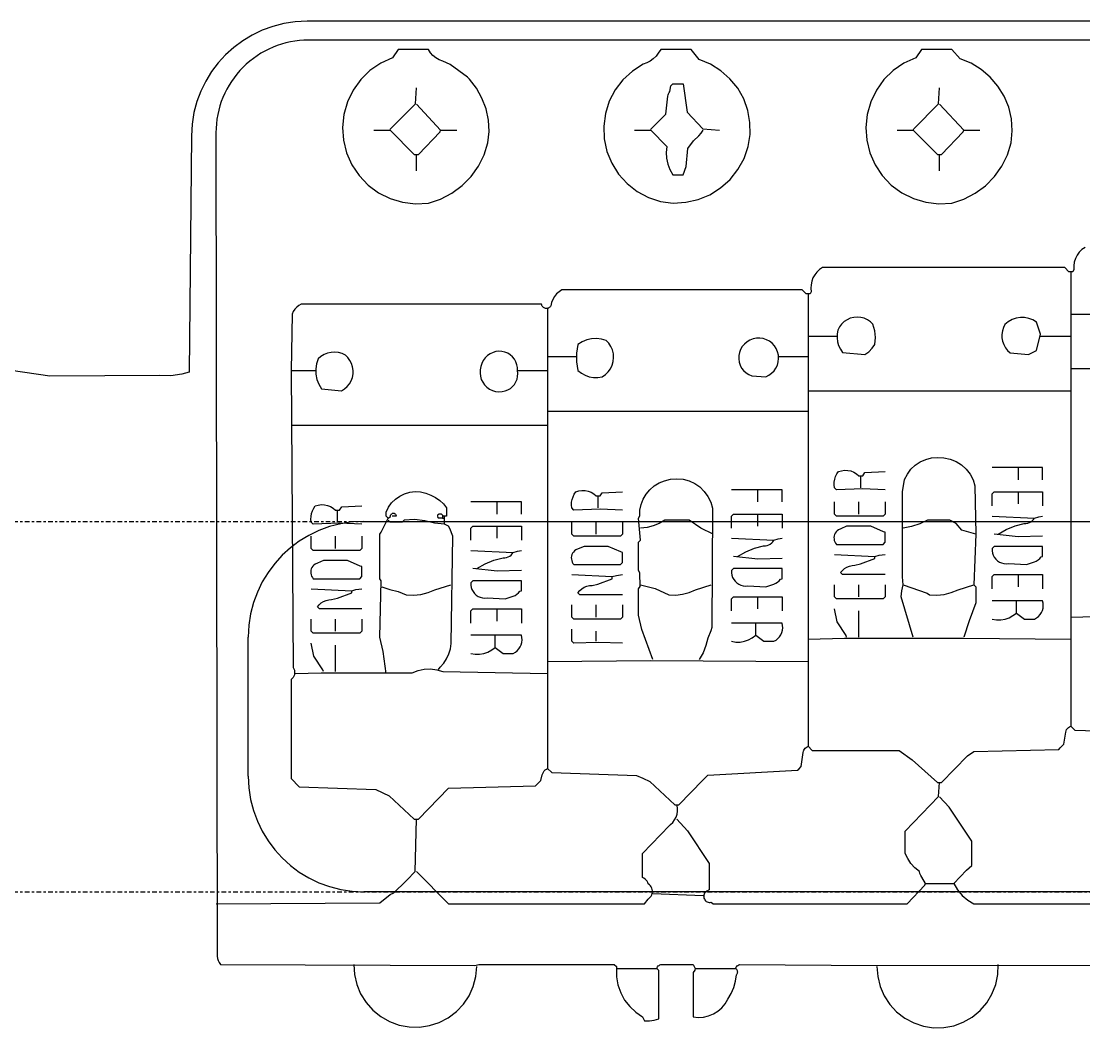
# Model space of a CAD drawing. Extents: x -68 to 722, y 3924 to 4942.
# Drawn here: x 89.18 to 135.1, y 4045.98 to 4089.49 of the extents above; entities that cross this region are included whole.
import ezdxf

# ---------------------------------------------------------------- set-up
doc = ezdxf.new("R2010")
doc.units = 0
doc.linetypes.add('$CONSTRUCTION', pattern=[0.3, 0.2, -0.05, 0, -0.05])
doc.layers.get('0').update_dxf_attribs({"linetype": 'CONTINUOUS'})
doc.layers.add('$CONSTRUCTION', color=254, linetype='$CONSTRUCTION')
doc.layers.add('Cavities', color=7, linetype='CONTINUOUS')

# ---------------------------------------------------------------- blocks, each defined once
blk = doc.blocks.new('*G0')
at = {"layer": 'Cavities', "color": 7, "linetype": 'CONTINUOUS'}
for p, q in [((103.993526, 4067.866978), (174.974624, 4067.866978)), ((98.993526, 4056.854237), (98.993526, 4062.866978)), ((179.974624, 4062.866978), (179.974624, 4056.854237)), ((174.974624, 4051.854237), (103.993526, 4051.854237))]:
    blk.add_line(p, q, dxfattribs=at)
for centre, start, end in [((103.993526, 4062.866978), 90, 180), ((174.974624, 4062.866978), 0, 90), ((103.993526, 4056.854237), 180, 270), ((174.974624, 4056.854237), -90, 0)]:
    blk.add_arc(centre, 5, start, end, dxfattribs=at)

msp = doc.modelspace()

# ---------------------------------------------------------------- linework, layer by layer
at = {"layer": '$CONSTRUCTION'}
for p, q in [((61.839016, 4067.866978), (321.378693, 4067.866978)), ((61.839016, 4051.854237), (321.378693, 4051.854237))]:
    msp.add_line(p, q, dxfattribs=at)
at = {"color": 7, "linetype": 'CONTINUOUS'}
for p, q in [((167.530796, 4089.490158), (101.53343, 4089.490158)), ((167.395662, 4088.672824), (101.59547, 4088.672824)), ((106.780319, 4088.26771), (105.470549, 4088.26771)), ((118.131663, 4088.26771), (116.821893, 4088.26771)), ((129.395689, 4088.26771), (128.085919, 4088.26771)), ((96.533667, 4084.538935), (96.43396, 4074.318723)), ((97.595475, 4084.666257), (97.653926, 4049.063641)), ((107.304227, 4084.775003), (108.002771, 4084.775003)), ((129.919597, 4084.775003), (130.618141, 4084.775003)), ((106.256411, 4083.028649), (106.256411, 4083.727191)), ((128.871781, 4083.028649), (128.871781, 4083.727191)), ((134.547453, 4076.829093), (135.769905, 4076.829093)), ((123.196109, 4075.868599), (124.418561, 4075.868599)), ((133.237682, 4075.868599), (134.547453, 4075.868599)), ((90.416343, 4074.142006), (85.714946, 4074.847779)), ((111.932083, 4074.995422), (113.154535, 4074.995422)), ((121.886338, 4074.995422), (123.196109, 4074.995422)), ((96.43396, 4074.318723), (96.125027, 4074.230003)), ((100.842693, 4074.384198), (101.890509, 4074.384198)), ((110.622312, 4074.384198), (111.932083, 4074.384198)), ((134.547453, 4074.471516), (145.811479, 4074.471516)), ((95.170339, 4074.169833), (90.416343, 4074.142006)), ((95.64986, 4074.165376), (95.170339, 4074.169833)), ((96.125027, 4074.230003), (95.64986, 4074.165376)), ((123.196109, 4073.511021), (134.547453, 4073.511021)), ((111.932083, 4072.637844), (123.196109, 4072.637844)), ((100.842693, 4072.026621), (111.932083, 4072.026621)), ((132.277184, 4069.669043), (132.277184, 4070.192949)), ((125.466378, 4069.319772), (125.466378, 4069.843678)), ((121.013158, 4068.708548), (121.013158, 4069.232455)), ((114.115034, 4068.446595), (114.115034, 4068.970501)), ((132.277184, 4068.621231), (132.277184, 4069.145137)), ((102.851008, 4067.835372), (102.851008, 4068.359278)), ((109.749132, 4068.184642), (109.749132, 4068.708548)), ((125.37906, 4068.184642), (125.37906, 4068.708548)), ((107.478863, 4067.748054), (107.478863, 4068.097325)), ((114.027716, 4067.311465), (114.027716, 4067.835372)), ((121.013158, 4067.660736), (121.013158, 4068.184642)), ((109.749132, 4067.13683), (109.749132, 4067.660736)), ((102.76369, 4066.700242), (102.76369, 4067.224148)), ((132.277184, 4065.041206), (132.277184, 4065.565112)), ((125.37906, 4064.604617), (125.37906, 4065.128523)), ((121.013158, 4064.080711), (121.013158, 4064.604617)), ((114.027716, 4063.73144), (114.027716, 4064.255346)), ((109.749132, 4063.556805), (109.749132, 4064.080711)), ((125.37906, 4062.858263), (125.37906, 4063.993393)), ((102.76369, 4063.120216), (102.76369, 4063.644123)), ((114.027716, 4062.683628), (114.027716, 4063.120216)), ((102.76369, 4061.373863), (102.76369, 4062.508993)), ((118.655571, 4051.681599), (116.47262, 4051.768917)), ((97.653926, 4049.063641), (97.667536, 4048.969605)), ((97.667536, 4048.969605), (97.694603, 4048.878526)), ((97.694603, 4048.878526), (97.734558, 4048.792319)), ((97.734558, 4048.792319), (97.786562, 4048.712798)), ((97.786562, 4048.712798), (108.788284, 4048.669489)), ((108.788284, 4048.669489), (108.96327, 4048.712798)), ((108.96327, 4048.712798), (114.813578, 4048.712798)), ((114.813578, 4048.712798), (114.900896, 4048.62548)), ((114.900896, 4048.62548), (114.900896, 4048.538163)), ((114.900896, 4048.538163), (116.647257, 4048.538163)), ((116.647257, 4048.538163), (116.66382, 4048.577446)), ((116.66382, 4048.577446), (116.686233, 4048.613711)), ((116.686233, 4048.613711), (116.713962, 4048.646093)), ((116.713962, 4048.646093), (116.746344, 4048.673822)), ((116.746344, 4048.673822), (116.78261, 4048.696235)), ((116.78261, 4048.696235), (116.821893, 4048.712798)), ((116.821893, 4048.712798), (118.218981, 4048.712798)), ((118.218981, 4048.712798), (118.306299, 4048.538163)), ((118.306299, 4048.538163), (120.05266, 4048.538163)), ((120.05266, 4048.538163), (120.069223, 4048.577446)), ((120.069223, 4048.577446), (120.091636, 4048.613711)), ((120.091636, 4048.613711), (120.119365, 4048.646093)), ((120.119365, 4048.646093), (120.151748, 4048.673822)), ((120.151748, 4048.673822), (120.188013, 4048.696235)), ((120.188013, 4048.696235), (120.227296, 4048.712798)), ((120.227296, 4048.712798), (126.164922, 4048.669139)), ((126.164922, 4048.669139), (179.253848, 4048.755933))]:
    msp.add_line(p, q, dxfattribs=at)
for points in [[(105.470549, 4088.26771), (105.226058, 4087.909708), (104.715163, 4087.676078), (104.252135, 4087.357959), (103.850807, 4086.964854), (103.523171, 4086.50851), (103.279018, 4086.002562), (103.125641, 4085.462127), (103.067624, 4084.903353), (103.1067, 4084.342936), (103.241703, 4083.797621), (103.468597, 4083.283701), (103.780603, 4082.816532), (104.168399, 4082.410073), (104.620399, 4082.076468), (105.123096, 4081.825685), (105.66147, 4081.665218), (106.219435, 4081.599861), (106.780319, 4081.631566), (107.302749, 4081.803816), (107.791598, 4082.056065), (108.234706, 4082.382038), (108.621048, 4082.773626), (108.941016, 4083.221089), (109.186648, 4083.713295), (109.351835, 4084.237999), (109.398041, 4084.728346), (109.369671, 4085.220047), (109.267375, 4085.701825), (109.093499, 4086.162631), (108.852031, 4086.591896), (108.548509, 4086.979774), (108.461191, 4087.067092), (107.723354, 4087.621559), (107.400277, 4087.77), (107.245395, 4087.823388), (107.101956, 4087.902533), (106.974206, 4088.005093), (106.865925, 4088.128031), (106.780319, 4088.26771)], [(116.821893, 4088.26771), (116.712745, 4088.114904), (116.615221, 4087.980025), (116.497923, 4087.861936), (116.363702, 4087.763508), (116.215816, 4087.68713), (116.05786, 4087.634657), (115.593273, 4087.335002), (115.187197, 4086.959855), (114.851752, 4086.520413), (114.59695, 4086.029793), (114.430397, 4085.502638), (114.357065, 4084.954683), (114.379141, 4084.402284), (114.495968, 4083.861929), (114.704058, 4083.349746), (114.997199, 4082.881024), (115.366643, 4082.469752), (115.801362, 4082.128207), (116.28838, 4081.866583), (116.813161, 4081.692688), (117.356734, 4081.631283), (117.90292, 4081.661678), (118.436324, 4081.783018), (118.941911, 4081.991881), (119.405432, 4082.282381), (119.813822, 4082.646331), (120.155571, 4083.073472), (120.421045, 4083.551765), (120.602763, 4084.06773), (120.684065, 4084.589208), (120.677548, 4085.116945), (120.583392, 4085.636257), (120.404219, 4086.132691), (120.145013, 4086.592432), (119.812988, 4087.002688), (119.417384, 4087.352042), (118.969209, 4087.630772), (118.480935, 4087.831122), (118.131663, 4088.26771)], [(128.085919, 4088.26771), (127.841428, 4087.909708), (127.330533, 4087.676078), (126.867505, 4087.357959), (126.466177, 4086.964854), (126.138541, 4086.50851), (125.894388, 4086.002562), (125.741011, 4085.462127), (125.682994, 4084.903353), (125.722071, 4084.342936), (125.857073, 4083.797621), (126.083967, 4083.283701), (126.395973, 4082.816532), (126.78377, 4082.410073), (127.235769, 4082.076468), (127.738466, 4081.825685), (128.27684, 4081.665218), (128.834805, 4081.599861), (129.395689, 4081.631566), (129.918668, 4081.802878), (130.408045, 4082.054602), (130.851547, 4082.380426), (131.23805, 4082.772177), (131.557862, 4083.220032), (131.802963, 4083.712758), (131.967205, 4084.237999), (132.014521, 4084.752081), (131.977774, 4085.267026), (131.857938, 4085.76918), (131.658193, 4086.245228), (131.383833, 4086.682545), (131.056897, 4087.074377), (130.670616, 4087.407854), (130.235265, 4087.674105), (129.762425, 4087.866049), (129.395689, 4088.26771)], [(116.385302, 4084.775003), (116.407132, 4084.840491), (117.040712, 4085.478347), (117.122791, 4086.255474), (117.136572, 4086.30799), (117.157526, 4086.358078), (117.185245, 4086.404762), (117.21919, 4086.447137), (117.258483, 4086.695992), (117.345801, 4086.78331), (117.782391, 4086.78331), (117.957027, 4085.560862), (118.633916, 4084.843023), (119.354116, 4084.775003)], [(105.121276, 4084.775003), (105.143106, 4084.840491), (106.21345, 4085.915546), (106.256411, 4086.608674)], [(127.736646, 4084.775003), (127.758476, 4084.840491), (128.82882, 4085.915546), (128.871781, 4086.608674)], [(104.422732, 4084.775003), (105.121276, 4084.775003), (106.169093, 4083.727191), (106.343729, 4083.727191), (107.282398, 4084.709515), (107.304227, 4084.775003), (106.256411, 4085.910133)], [(127.038102, 4084.775003), (127.736646, 4084.775003), (128.784463, 4083.727191), (128.959099, 4083.727191), (129.897768, 4084.709515), (129.919597, 4084.775003), (128.871781, 4085.910133)], [(115.686758, 4084.775003), (116.385302, 4084.775003), (117.083847, 4084.076461), (117.059227, 4083.8216), (117.073915, 4083.565973), (117.127565, 4083.315609), (117.218911, 4083.076409), (117.345801, 4082.854014), (117.782391, 4082.854014), (117.913892, 4083.208087), (117.995971, 4083.985214), (118.240811, 4084.316585), (118.459106, 4084.534879), (118.567275, 4084.646811), (118.655571, 4084.775003)], [(135.158679, 4079.710577), (135.024601, 4079.620202), (134.907825, 4079.508364), (134.811744, 4079.378314), (134.739152, 4079.233833), (134.69216, 4079.07912), (134.672133, 4078.918672), (134.679652, 4078.757155), (134.634771, 4078.662765), (134.460135, 4078.662765), (134.285499, 4078.8374), (123.807335, 4078.8374), (123.680298, 4078.752114), (123.568122, 4078.648054), (123.473554, 4078.527767), (123.39891, 4078.3942), (123.346017, 4078.250623), (123.31617, 4078.100553), (123.310102, 4077.947664), (123.327959, 4077.7957), (123.283427, 4077.70227), (123.108791, 4077.70227), (122.934155, 4077.876906), (112.543309, 4077.876906), (112.423143, 4077.797723), (112.316402, 4077.701204), (112.225564, 4077.589589), (112.152737, 4077.465468), (112.099614, 4077.331724), (112.067426, 4077.191462), (112.050614, 4077.161258), (112.029032, 4077.134254), (112.003278, 4077.111197), (111.974061, 4077.092722), (111.942189, 4077.07934), (111.90854, 4077.07142), (111.874045, 4077.069181), (111.839655, 4077.072684), (111.80632, 4077.081833), (111.77496, 4077.096375), (111.74644, 4077.115908), (111.721549, 4077.139895), (111.700972, 4077.167672), (111.685279, 4077.198472), (111.674903, 4077.231445), (111.670129, 4077.265682), (101.279283, 4077.265682), (101.177187, 4077.202123), (101.084991, 4077.124901), (101.004513, 4077.035533), (100.937335, 4076.935782), (100.88478, 4076.827609), (100.842693, 4074.384198), (100.928527, 4061.549895), (100.961061, 4061.493259), (100.983494, 4061.431916), (100.99517, 4061.367652), (100.99575, 4061.302338), (100.985217, 4061.237877), (100.963878, 4061.176145), (100.932354, 4061.11894), (100.891563, 4061.067927), (100.842693, 4061.024592), (100.842693, 4056.746025), (101.191965, 4056.396755), (104.501231, 4056.275994), (105.084254, 4056.004349), (106.169093, 4054.999672), (106.343729, 4054.999672), (107.644768, 4056.3269), (111.407127, 4056.440413), (111.630836, 4056.671805), (111.700952, 4056.912977), (111.718903, 4056.971919), (111.746303, 4057.027106), (111.782406, 4057.077035), (111.826229, 4057.120347), (111.876578, 4057.155862), (111.932083, 4057.182614)], [(134.547453, 4078.662765), (134.547453, 4075.868599), (134.547453, 4059.016285), (134.722089, 4058.84165), (138.381326, 4058.719929)], [(123.196109, 4077.70227), (123.196109, 4061.810451), (123.196109, 4058.143108), (123.370745, 4057.968473), (127.12542, 4057.968473), (127.685565, 4057.555286), (128.784463, 4056.57139), (128.959099, 4056.57139), (130.072404, 4057.728349), (130.357148, 4057.925862), (134.022497, 4058.012132), (134.089033, 4058.07762), (134.132692, 4058.121279), (134.243062, 4058.237499), (134.322172, 4058.749093), (134.3381, 4058.807889), (134.363987, 4058.86303), (134.399048, 4058.912843), (134.44222, 4058.955818), (134.492194, 4058.990651), (134.547453, 4059.016285)], [(111.932083, 4077.091046), (111.932083, 4057.182614), (112.106719, 4057.007978), (115.765956, 4056.886257), (116.051748, 4056.766982), (116.34828, 4056.615573), (117.433119, 4055.610895), (117.607755, 4055.610895), (118.633742, 4056.680537), (118.852037, 4056.898831), (122.737689, 4057.117125), (122.781348, 4057.160784), (122.891369, 4057.276044), (122.971789, 4057.87644), (122.984549, 4057.92697), (123.004749, 4057.975013), (123.031931, 4058.019479), (123.06548, 4058.059361), (123.104635, 4058.093756), (123.14851, 4058.121884), (123.196109, 4058.143108)], [(125.641014, 4075.08274), (125.810422, 4075.203011), (125.957332, 4075.34992), (126.077604, 4075.519328), (126.098016, 4075.813932), (126.068631, 4076.107777), (125.990286, 4076.392505), (125.880211, 4076.498818), (125.753747, 4076.584992), (125.614536, 4076.648547), (125.466584, 4076.687654), (125.31415, 4076.701186), (125.161623, 4076.688754), (125.013393, 4076.650716), (124.873726, 4076.588167), (124.746644, 4076.502908), (124.635805, 4076.397392), (124.544398, 4076.274657), (124.475056, 4076.138236), (124.443307, 4075.970063), (124.438463, 4075.798988), (124.460644, 4075.629288), (124.509296, 4075.465205), (124.583202, 4075.310842), (124.680515, 4075.170057), (125.641014, 4075.08274)], [(132.713774, 4075.08274), (133.063046, 4075.257375), (133.237682, 4075.955916), (133.063046, 4076.479823), (132.903768, 4076.575034), (132.730427, 4076.641272), (132.548244, 4076.676543), (132.362707, 4076.679784), (132.179403, 4076.650896), (132.003855, 4076.590751), (131.841349, 4076.50116), (131.696781, 4076.384821), (131.630564, 4076.24868), (131.586565, 4076.103825), (131.565879, 4075.953854), (131.56902, 4075.802497), (131.595909, 4075.653514), (131.645879, 4075.510608), (131.717687, 4075.377331), (131.809548, 4075.256996), (131.91918, 4075.152594), (132.713774, 4075.08274)], [(114.28967, 4074.122245), (114.427647, 4074.216988), (114.54741, 4074.33391), (114.645436, 4074.469574), (114.718845, 4074.619991), (114.765476, 4074.780737), (114.783959, 4074.947087), (114.773751, 4075.114149), (114.735152, 4075.277011), (114.669296, 4075.430884), (114.578121, 4075.571244), (114.464306, 4075.693963), (114.257874, 4075.751122), (114.044862, 4075.773638), (113.831043, 4075.760903), (113.62221, 4075.71326), (113.424023, 4075.632001), (113.241853, 4075.519328), (113.181286, 4075.142564), (113.181286, 4074.760962), (113.241853, 4074.384198), (113.390498, 4074.270374), (113.55568, 4074.182248), (113.732998, 4074.122169), (113.917728, 4074.091736), (114.104948, 4074.091762), (114.28967, 4074.122245)], [(121.36243, 4074.122245), (121.493766, 4074.186327), (121.612407, 4074.271647), (121.714954, 4074.37576), (121.798467, 4074.49568), (121.860551, 4074.627971), (121.899427, 4074.76884), (121.913979, 4074.914248), (121.903792, 4075.060027), (121.869157, 4075.201998), (121.811067, 4075.33609), (121.731187, 4075.458461), (121.631807, 4075.565601), (121.515777, 4075.654439), (121.386421, 4075.72243), (121.24745, 4075.767622), (121.102846, 4075.788721), (120.956755, 4075.785123), (120.813366, 4075.756929), (120.676788, 4075.70495), (120.550937, 4075.630673), (120.439421, 4075.53623), (120.345437, 4075.424326), (120.272249, 4075.304032), (120.220743, 4075.172981), (120.192439, 4075.035045), (120.188175, 4074.894301), (120.208075, 4074.754905), (120.251553, 4074.620976), (120.317324, 4074.496471), (120.403444, 4074.385068), (120.507369, 4074.290058), (120.62603, 4074.214249), (120.755919, 4074.159879), (121.36243, 4074.122245)], [(103.025644, 4073.511021), (103.1542, 4073.593103), (103.267748, 4073.69494), (103.363284, 4073.813838), (103.43828, 4073.946652), (103.490752, 4074.089867), (103.519312, 4074.239695), (103.523203, 4074.39217), (103.502323, 4074.543259), (103.457225, 4074.688965), (103.389101, 4074.825431), (103.299754, 4074.949048), (103.191548, 4075.056544), (103.04635, 4075.122993), (102.892415, 4075.165442), (102.733681, 4075.182805), (102.57421, 4075.174638), (102.41808, 4075.141151), (102.269287, 4075.083199), (102.131636, 4075.002265), (102.008651, 4074.90042), (101.938194, 4074.683796), (101.905354, 4074.458382), (101.911074, 4074.230661), (101.955189, 4074.007179), (102.036431, 4073.794366), (102.152463, 4073.598339), (103.025644, 4073.511021)], [(110.098404, 4073.511021), (110.215006, 4073.554738), (110.322662, 4073.617327), (110.418342, 4073.697028), (110.499356, 4073.7916), (110.563425, 4073.898381), (110.608747, 4074.014368), (110.634046, 4074.136299), (110.63861, 4074.260742), (110.622312, 4074.384198), (110.621684, 4074.514049), (110.599387, 4074.641972), (110.556049, 4074.764379), (110.492885, 4074.877833), (110.411668, 4074.979151), (110.314677, 4075.06549), (110.204634, 4075.134426), (110.084627, 4075.184025), (109.958025, 4075.212895), (109.828379, 4075.220226), (109.699329, 4075.205812), (109.574496, 4075.170057), (109.44694, 4075.111765), (109.331355, 4075.032339), (109.231207, 4074.934161), (109.1495, 4074.820176), (109.088686, 4074.693804), (109.050588, 4074.558833), (109.018856, 4074.422064), (109.010567, 4074.281907), (109.025954, 4074.14235), (109.064582, 4074.007366), (109.12535, 4073.880796), (109.206529, 4073.766241), (109.305808, 4073.666961), (109.420364, 4073.585783), (109.546935, 4073.525015), (109.681919, 4073.486388), (109.821476, 4073.471), (109.961634, 4073.47929), (110.098404, 4073.511021)], [(127.736646, 4062.858263), (127.212738, 4064.604617), (127.236698, 4064.869853), (127.300056, 4065.128523), (127.266439, 4065.471071), (127.264693, 4069.151074), (127.361179, 4069.677775), (127.478208, 4069.909451), (127.632998, 4070.1178), (127.821022, 4070.296732), (128.036783, 4070.441013), (128.273971, 4070.546425), (128.525651, 4070.609885), (128.784463, 4070.629538), (129.05888, 4070.618048), (129.327213, 4070.559448), (129.581436, 4070.455492), (129.813945, 4070.309287), (130.017786, 4070.125208), (130.186862, 4069.908761), (130.316115, 4069.666419), (130.40168, 4069.405431), (130.443505, 4067.311465), (130.356187, 4065.128523), (130.443505, 4065.041206), (130.443505, 4064.342664), (130.150728, 4063.564489), (129.919597, 4062.858263)], [(133.325, 4069.669043), (133.325, 4070.192949), (131.14205, 4070.192949)], [(116.47262, 4061.897769), (116.005207, 4063.19985), (115.861394, 4063.818758), (115.861394, 4064.953888), (115.931249, 4065.049937), (115.912039, 4065.64719), (115.861394, 4065.739747), (115.861394, 4066.962195), (115.948712, 4067.049512), (115.861394, 4068.010007), (115.913348, 4068.103262), (115.921863, 4068.352876), (115.971437, 4068.597665), (116.060712, 4068.830923), (116.187241, 4069.04626), (116.347559, 4069.237774), (116.537272, 4069.400219), (116.751183, 4069.529145), (116.983431, 4069.621018), (117.244385, 4069.690007), (117.513306, 4069.7132), (117.782218, 4069.689911), (118.043147, 4069.620828), (118.288354, 4069.508002), (118.510567, 4069.354778), (118.703196, 4069.1657), (118.860528, 4068.946377), (118.977896, 4068.703312), (119.05182, 4068.443714), (119.031039, 4063.28612), (118.978648, 4063.128948), (118.849895, 4062.822595), (118.769085, 4062.500261), (118.649159, 4062.187466), (118.480935, 4061.897769)], [(126.514194, 4069.232455), (125.557014, 4069.272184), (124.418561, 4069.232455), (124.331243, 4069.319772), (124.316018, 4069.442723), (124.318999, 4069.566577), (124.340123, 4069.688653), (124.378932, 4069.806307), (124.434586, 4069.916993), (124.505879, 4070.018314), (124.634346, 4070.058226), (124.767646, 4070.076334), (124.902104, 4070.072139), (125.034016, 4070.045757), (125.159745, 4069.997914), (125.275826, 4069.92993), (125.37906, 4069.843678), (125.553696, 4069.843678), (125.64538, 4069.975091), (126.514194, 4070.018314)], [(115.16285, 4068.359278), (114.20567, 4068.399007), (113.067217, 4068.359278), (112.979899, 4068.446595), (112.964674, 4068.569546), (112.967655, 4068.6934), (112.988779, 4068.815476), (113.027588, 4068.93313), (113.083242, 4069.043816), (113.154535, 4069.145137), (113.283002, 4069.185049), (113.416302, 4069.203157), (113.55076, 4069.198962), (113.682672, 4069.17258), (113.808401, 4069.124738), (113.924482, 4069.056753), (114.027716, 4068.970501), (114.202352, 4068.970501), (114.294036, 4069.101915), (115.16285, 4069.145137)], [(122.060974, 4068.708548), (122.060974, 4069.232455), (119.878024, 4069.232455)], [(104.94664, 4061.286545), (104.825705, 4062.240316), (104.684686, 4062.858263), (104.741181, 4065.295475), (104.684686, 4065.390476), (104.684686, 4067.311465), (104.741181, 4067.406467), (105.033958, 4068.010007), (104.94664, 4068.097325), (104.94664, 4068.27196), (105.049106, 4068.480255), (105.18489, 4068.668533), (105.350185, 4068.831516), (105.540357, 4068.964635), (105.750075, 4069.064157), (105.973459, 4069.127293), (106.204245, 4069.152271), (106.435964, 4069.138392), (106.662119, 4069.086045), (106.876369, 4068.996697), (107.079831, 4068.902639), (107.265695, 4068.777347), (107.429206, 4068.624025), (107.566181, 4068.446595), (107.566181, 4068.097325), (107.391545, 4068.097325), (107.391545, 4068.010007), (107.478863, 4068.010007)], [(131.14205, 4068.533913), (131.14205, 4069.057819), (131.229368, 4069.145137), (133.325, 4069.145137), (133.325, 4068.533913)], [(103.898824, 4067.748054), (102.941644, 4067.787783), (101.803191, 4067.748054), (101.715873, 4067.835372), (101.700648, 4067.958322), (101.703629, 4068.082176), (101.724753, 4068.204252), (101.763562, 4068.321906), (101.819216, 4068.432592), (101.890509, 4068.533913), (102.018976, 4068.573825), (102.152276, 4068.591933), (102.286734, 4068.587738), (102.418646, 4068.561356), (102.544375, 4068.513514), (102.660456, 4068.44553), (102.76369, 4068.359278), (102.938326, 4068.359278), (103.03001, 4068.490691), (103.898824, 4068.533913)], [(110.796948, 4068.184642), (110.796948, 4068.708548), (108.613998, 4068.708548)], [(126.514194, 4068.708548), (126.514194, 4068.184642), (126.426876, 4068.097325), (124.418561, 4068.097325), (124.331243, 4068.184642), (124.331243, 4068.708548)], [(105.033958, 4068.010007), (105.143106, 4068.075495), (105.140773, 4068.095699), (105.141849, 4068.116008), (105.146304, 4068.135851), (105.154012, 4068.154672), (105.164757, 4068.171939), (105.178237, 4068.187168), (105.194073, 4068.199929), (105.211818, 4068.209865), (105.230974, 4068.216696), (105.251003, 4068.220229), (105.27134, 4068.220366), (105.291414, 4068.217101), (105.31066, 4068.210528), (105.328537, 4068.200831), (105.344542, 4068.188283), (105.358225, 4068.173236), (105.369201, 4068.156115), (105.377162, 4068.1374), (105.381882, 4068.117618), (105.383231, 4068.097325), (105.208594, 4068.097325)], [(107.216909, 4061.46118), (107.282398, 4061.570328), (107.438218, 4061.740101), (107.567111, 4061.931124), (107.666221, 4062.139163), (107.73335, 4062.35961), (107.767013, 4062.587579), (107.828135, 4067.224148), (107.701524, 4067.560321), (107.653499, 4067.660736), (107.478863, 4067.748054), (107.048211, 4067.783418), (106.618235, 4067.895378), (106.17639, 4067.942149), (105.732503, 4067.922689), (105.645185, 4067.835372), (105.121276, 4067.835372), (105.033958, 4067.922689)], [(107.391545, 4068.010007), (107.216909, 4068.010007), (107.20373, 4068.022925), (107.192971, 4068.037919), (107.184953, 4068.05454), (107.179914, 4068.072293), (107.178007, 4068.090649), (107.179286, 4068.109059), (107.183715, 4068.126974), (107.191161, 4068.14386), (107.201402, 4068.159212), (107.214132, 4068.172573), (107.228972, 4068.183543), (107.245478, 4068.191796), (107.263158, 4068.197086), (107.281485, 4068.199253), (107.299911, 4068.198235), (107.317888, 4068.19406), (107.334877, 4068.186854), (107.350373, 4068.176832), (107.363913, 4068.164292), (107.375093, 4068.14961), (107.383579, 4068.133222), (107.389118, 4068.115619), (107.391545, 4068.097325)], [(115.16285, 4067.835372), (115.16285, 4067.311465), (115.075532, 4067.224148), (113.067217, 4067.224148), (112.979899, 4067.311465), (112.979899, 4067.835372)], [(119.092161, 4067.311465), (118.546407, 4067.579627), (118.044345, 4067.922689), (116.996529, 4067.922689), (116.756225, 4067.779516), (116.497893, 4067.672236), (116.226859, 4067.603061), (115.948712, 4067.573418)], [(119.878024, 4067.573418), (119.878024, 4068.097325), (119.965342, 4068.184642), (122.060974, 4068.184642), (122.060974, 4067.573418)], [(130.443505, 4067.311465), (129.832279, 4067.486101), (129.592155, 4067.769883), (129.308371, 4067.922689), (128.347873, 4067.922689), (128.013379, 4067.764711), (127.662439, 4067.647731), (127.300056, 4067.573418)], [(131.14205, 4068.097325), (132.975728, 4068.010007), (133.159096, 4068.071129), (133.325, 4068.097325)], [(131.404004, 4067.311465), (131.756359, 4067.518413), (132.134335, 4067.673705), (132.530406, 4067.774249), (132.6061, 4067.775261), (132.680694, 4067.788158), (132.752332, 4067.812621), (132.819236, 4067.84804), (132.879739, 4067.893535), (132.93234, 4067.947975), (132.975728, 4068.010007)], [(108.613998, 4067.049512), (108.613998, 4067.573418), (108.701316, 4067.660736), (110.796948, 4067.660736), (110.796948, 4067.049512)], [(126.426876, 4066.874877), (126.514194, 4066.962195), (126.514194, 4067.398783), (126.448706, 4067.420613), (125.902968, 4067.660736), (124.855151, 4067.660736), (124.601929, 4067.547223), (124.497148, 4067.503564), (124.444531, 4067.464116), (124.398901, 4067.41676), (124.361431, 4067.362716), (124.333088, 4067.303375), (124.3146, 4067.240265), (124.306443, 4067.17501), (124.308827, 4067.109291), (124.321692, 4067.044799), (124.344705, 4066.983195), (124.377274, 4066.926064), (124.418561, 4066.874877), (126.426876, 4066.874877)], [(103.898824, 4067.224148), (103.898824, 4066.700242), (103.811506, 4066.612924), (101.803191, 4066.612924), (101.715873, 4066.700242), (101.715873, 4067.224148)], [(119.878024, 4067.13683), (121.711702, 4067.049512), (121.89507, 4067.110635), (122.060974, 4067.13683)], [(120.139978, 4066.350971), (120.492333, 4066.557919), (120.870309, 4066.713211), (121.26638, 4066.813755), (121.342074, 4066.814766), (121.416668, 4066.827664), (121.488306, 4066.852126), (121.55521, 4066.887545), (121.615713, 4066.93304), (121.668314, 4066.987481), (121.711702, 4067.049512)], [(133.325, 4067.224148), (132.274124, 4067.194357), (131.229368, 4067.311465)], [(108.613998, 4066.612924), (110.447676, 4066.525606), (110.631044, 4066.586729), (110.796948, 4066.612924)], [(108.875952, 4065.827065), (109.228307, 4066.034013), (109.606283, 4066.189304), (110.002354, 4066.289848), (110.078048, 4066.29086), (110.152642, 4066.303758), (110.22428, 4066.32822), (110.291184, 4066.363639), (110.351687, 4066.409134), (110.404288, 4066.463575), (110.447676, 4066.525606)], [(115.075532, 4066.0017), (115.16285, 4066.089018), (115.16285, 4066.525606), (115.097361, 4066.547436), (114.551624, 4066.787559), (113.503807, 4066.787559), (113.250585, 4066.674046), (113.145803, 4066.630387), (113.093187, 4066.590939), (113.047557, 4066.543583), (113.010087, 4066.489539), (112.981744, 4066.430198), (112.963256, 4066.367088), (112.955099, 4066.301833), (112.957483, 4066.236114), (112.970348, 4066.171622), (112.993361, 4066.110018), (113.02593, 4066.052887), (113.067217, 4066.0017), (115.075532, 4066.0017)], [(124.331243, 4066.438289), (126.077604, 4066.350971), (126.259924, 4066.407465), (126.514194, 4066.438289)], [(132.626456, 4066.0017), (132.968044, 4066.119841), (133.052228, 4066.154555), (133.130069, 4066.201805), (133.199717, 4066.260466), (133.259512, 4066.329141), (133.325, 4066.350971), (133.325, 4066.787559), (131.229368, 4066.787559), (131.14205, 4066.700242), (131.141741, 4066.599645), (131.157858, 4066.500347), (131.189971, 4066.405013), (131.237216, 4066.316201), (131.298326, 4066.236292), (131.371662, 4066.167433), (131.455256, 4066.111469), (131.546864, 4066.069903), (131.64403, 4066.04385), (131.744145, 4066.034009), (131.844523, 4066.040644), (132.626456, 4066.0017)], [(103.811506, 4065.390476), (103.898824, 4065.477794), (103.898824, 4065.914382), (103.833335, 4065.936212), (103.287598, 4066.176336), (102.239781, 4066.176336), (101.986559, 4066.062823), (101.881778, 4066.019164), (101.829161, 4065.979715), (101.783531, 4065.932359), (101.746061, 4065.878315), (101.717718, 4065.818974), (101.69923, 4065.755864), (101.691073, 4065.690609), (101.693457, 4065.62489), (101.706322, 4065.560398), (101.729335, 4065.498794), (101.761904, 4065.441663), (101.803191, 4065.390476), (103.811506, 4065.390476)], [(122.060974, 4066.263653), (121.010098, 4066.233862), (119.965342, 4066.350971)], [(126.514194, 4065.565112), (124.680515, 4065.565112), (124.593197, 4065.652429), (124.668595, 4065.747055), (124.758844, 4065.827641), (124.86137, 4065.891886), (124.973247, 4065.937957), (125.091282, 4065.96454), (125.212108, 4065.970877), (125.458694, 4066.032523), (126.077604, 4066.263653), (126.077604, 4066.350971)], [(110.796948, 4065.739747), (109.746072, 4065.709956), (108.701316, 4065.827065)], [(112.979899, 4065.565112), (114.72626, 4065.477794), (114.90858, 4065.534289), (115.16285, 4065.565112)], [(121.36243, 4065.041206), (121.704018, 4065.159346), (121.788202, 4065.19406), (121.866043, 4065.24131), (121.935691, 4065.299971), (121.995486, 4065.368647), (122.060974, 4065.390476), (122.060974, 4065.827065), (119.965342, 4065.827065), (119.878024, 4065.739747), (119.877715, 4065.63915), (119.893832, 4065.539853), (119.925945, 4065.444519), (119.97319, 4065.355706), (120.0343, 4065.275798), (120.107636, 4065.206938), (120.19123, 4065.150974), (120.282838, 4065.109408), (120.380004, 4065.083355), (120.480119, 4065.073514), (120.580497, 4065.080149), (121.36243, 4065.041206)], [(131.14205, 4064.953888), (131.14205, 4065.477794), (131.229368, 4065.565112), (133.325, 4065.565112), (133.325, 4064.953888)], [(104.772004, 4065.041206), (105.112545, 4064.927693), (105.474622, 4064.835131), (105.819821, 4064.691935), (106.138015, 4064.674222), (106.455099, 4064.706142), (106.763378, 4064.786919), (107.055371, 4064.914595), (107.740817, 4065.128523)], [(110.098404, 4064.517299), (110.439992, 4064.63544), (110.524176, 4064.670154), (110.602017, 4064.717404), (110.671665, 4064.776065), (110.73146, 4064.844741), (110.796948, 4064.86657), (110.796948, 4065.303159), (108.701316, 4065.303159), (108.613998, 4065.215841), (108.613689, 4065.115244), (108.629806, 4065.015947), (108.661919, 4064.920613), (108.709164, 4064.8318), (108.770274, 4064.751892), (108.84361, 4064.683032), (108.927204, 4064.627068), (109.018812, 4064.585502), (109.115978, 4064.559449), (109.216093, 4064.549608), (109.316471, 4064.556243), (110.098404, 4064.517299)], [(115.16285, 4064.691935), (113.329171, 4064.691935), (113.241853, 4064.779253), (113.317251, 4064.873879), (113.4075, 4064.954464), (113.510026, 4065.018709), (113.621903, 4065.06478), (113.739938, 4065.091363), (113.860764, 4065.0977), (114.10735, 4065.159346), (114.72626, 4065.390476), (114.72626, 4065.477794)], [(115.948712, 4065.128523), (116.57809, 4064.961053), (117.171165, 4064.691935), (117.467583, 4064.681747), (117.762175, 4064.716146), (118.048271, 4064.794352), (118.319397, 4064.914595), (119.004843, 4065.128523)], [(126.514194, 4065.128523), (126.514194, 4064.604617), (126.426876, 4064.517299), (124.418561, 4064.517299), (124.331243, 4064.604617), (124.331243, 4065.128523)], [(127.300056, 4065.128523), (128.339141, 4064.761789), (128.435191, 4064.691935), (128.753385, 4064.674222), (129.070469, 4064.706142), (129.378748, 4064.786919), (129.670741, 4064.914595), (130.356187, 4065.128523)], [(101.715873, 4064.953888), (103.462234, 4064.86657), (103.644554, 4064.923065), (103.898824, 4064.953888)], [(103.898824, 4064.080711), (102.065145, 4064.080711), (101.977827, 4064.168029), (102.053225, 4064.262655), (102.143474, 4064.34324), (102.246, 4064.407485), (102.357877, 4064.453556), (102.475912, 4064.48014), (102.596738, 4064.486476), (102.843324, 4064.548123), (103.462234, 4064.779253), (103.462234, 4064.86657)], [(119.878024, 4063.993393), (119.878024, 4064.517299), (119.965342, 4064.604617), (122.060974, 4064.604617), (122.060974, 4063.993393)], [(115.16285, 4064.255346), (115.16285, 4063.73144), (115.075532, 4063.644123), (113.067217, 4063.644123), (112.979899, 4063.73144), (112.979899, 4064.255346)], [(132.189866, 4063.906076), (132.539138, 4063.644123), (132.975728, 4063.644123), (133.066415, 4063.695383), (133.147807, 4063.760398), (133.217839, 4063.837517), (133.274731, 4063.92478), (133.317039, 4064.019973), (133.343688, 4064.120678), (133.354003, 4064.224337), (133.34772, 4064.328318), (133.325, 4064.429982), (131.14205, 4064.429982)], [(131.14205, 4063.644123), (131.326794, 4063.612791), (131.514176, 4063.612265), (131.699093, 4063.642559), (131.876512, 4063.702848), (132.041601, 4063.791492), (132.189866, 4063.906076), (132.189866, 4064.429982)], [(108.613998, 4063.469487), (108.613998, 4063.993393), (108.701316, 4064.080711), (110.796948, 4064.080711), (110.796948, 4063.469487)], [(124.855151, 4062.858263), (124.833584, 4062.92707), (124.447551, 4063.523188), (124.331243, 4064.080711)], [(134.547453, 4063.73144), (136.116994, 4063.772654), (137.336915, 4063.781124), (137.428948, 4063.73144), (139.000672, 4063.73144), (139.136174, 4063.827686), (139.253698, 4063.94521), (139.349945, 4064.080711), (140.921669, 4064.080711), (141.270941, 4063.73144), (145.811479, 4063.73144)], [(103.898824, 4063.644123), (103.898824, 4063.120216), (103.811506, 4063.032899), (101.803191, 4063.032899), (101.715873, 4063.120216), (101.715873, 4063.644123)], [(120.92584, 4062.945581), (121.275112, 4062.683628), (121.711702, 4062.683628), (121.802389, 4062.734889), (121.883781, 4062.799904), (121.953813, 4062.877022), (122.010705, 4062.964286), (122.053013, 4063.059479), (122.079662, 4063.160183), (122.089977, 4063.263842), (122.083694, 4063.367824), (122.060974, 4063.469487), (119.878024, 4063.469487)], [(119.878024, 4062.683628), (120.062768, 4062.652296), (120.25015, 4062.65177), (120.435067, 4062.682064), (120.612486, 4062.742354), (120.777575, 4062.830997), (120.92584, 4062.945581), (120.92584, 4063.469487)], [(109.661814, 4062.421675), (110.011086, 4062.159722), (110.447676, 4062.159722), (110.538363, 4062.210983), (110.619755, 4062.275998), (110.689787, 4062.353116), (110.746679, 4062.44038), (110.788987, 4062.535572), (110.815636, 4062.636277), (110.825951, 4062.739936), (110.819668, 4062.843918), (110.796948, 4062.945581), (108.613998, 4062.945581)], [(108.613998, 4062.159722), (108.798742, 4062.12839), (108.986124, 4062.127864), (109.171041, 4062.158158), (109.34846, 4062.218448), (109.513549, 4062.307091), (109.661814, 4062.421675), (109.661814, 4062.945581)], [(115.16285, 4062.59631), (114.11809, 4062.636389), (113.067217, 4062.59631), (112.979899, 4062.683628), (112.979899, 4063.207534)], [(123.196109, 4062.770946), (124.76565, 4062.81216), (129.920383, 4062.814605), (134.547453, 4062.770946)], [(102.239781, 4061.373863), (102.218214, 4061.442669), (101.832181, 4062.038787), (101.715873, 4062.59631)], [(111.932083, 4061.810451), (116.384517, 4061.853237), (123.196109, 4061.810451)], [(101.017329, 4061.286545), (102.149582, 4061.326886), (106.078893, 4061.326886), (106.33163, 4061.424148), (106.597023, 4061.47802), (106.86768, 4061.487), (107.136061, 4061.450839), (107.394689, 4061.370545), (111.932083, 4061.286545)], [(128.260555, 4052.205506), (128.106089, 4052.480906), (128.060127, 4052.559109), (128.024116, 4052.642364), (127.998601, 4052.729412), (127.803899, 4052.889853), (127.634801, 4053.077085), (127.494954, 4053.287068), (127.387374, 4053.515271), (127.387374, 4054.475765), (128.828995, 4055.966278), (128.871781, 4056.57139)], [(129.483007, 4052.205506), (130.028745, 4052.7949), (130.268869, 4052.991365), (130.268869, 4054.039177), (129.286891, 4055.505678), (128.871781, 4055.960166)], [(106.256411, 4052.729412), (107.653499, 4051.332329), (116.123348, 4051.332329), (116.276155, 4051.528793), (116.319814, 4051.572452), (116.364103, 4051.613968), (116.401165, 4051.662046), (116.430042, 4051.715442), (116.449987, 4051.772777), (116.460484, 4051.832567), (116.461261, 4051.893267), (116.452299, 4051.953306), (116.43383, 4052.011133), (116.40633, 4052.065252), (116.370512, 4052.114263), (116.327301, 4052.1569), (116.277814, 4052.192059), (116.256065, 4052.251247), (116.225863, 4052.306601), (116.187861, 4052.356921), (116.142884, 4052.401117), (116.091905, 4052.438231), (116.03603, 4052.467459), (116.03603, 4053.515271), (117.192994, 4054.715889), (117.236653, 4054.759548), (117.335283, 4054.852358), (117.417363, 4054.96008), (117.480673, 4055.079801), (117.523499, 4055.208282), (117.544684, 4055.342044), (117.543654, 4055.47747), (117.520437, 4055.610895)], [(97.611926, 4051.332329), (104.684162, 4051.375988), (105.130008, 4051.742722), (105.278449, 4051.803844), (105.797991, 4052.314653), (105.84165, 4052.358312), (106.212839, 4052.731071), (106.256411, 4054.999672)], [(117.520437, 4054.999672), (117.977197, 4054.489212), (118.917525, 4053.078682), (118.917525, 4051.943553), (118.808378, 4051.878064), (118.772468, 4051.853574), (118.741175, 4051.823408), (118.715383, 4051.788422), (118.695824, 4051.749605), (118.683052, 4051.708059), (118.677428, 4051.664959), (118.679112, 4051.621526), (118.688056, 4051.57899), (118.704007, 4051.538557), (118.726512, 4051.501372), (118.754935, 4051.468487), (118.788471, 4051.440835), (118.826169, 4051.419198), (118.866961, 4051.40419), (118.909693, 4051.396236), (118.953153, 4051.39556), (118.996112, 4051.402183), (119.092161, 4051.332329), (127.474692, 4051.332329), (128.238725, 4052.140017), (128.260555, 4052.205506), (129.483007, 4052.205506), (129.646135, 4051.937619), (129.849609, 4051.698929), (130.088299, 4051.495456), (130.356187, 4051.332329), (138.738718, 4051.332329)], [(103.549552, 4048.712798), (103.577602, 4048.27302), (103.677779, 4047.843885), (103.84734, 4047.437141), (104.081643, 4047.063919), (104.374276, 4046.734437), (104.717229, 4046.457713), (105.101113, 4046.241321), (105.515423, 4046.091185), (105.948816, 4046.011413), (106.38943, 4046.00419), (106.825206, 4046.069713), (107.244213, 4046.206189), (107.634985, 4046.409881), (107.986824, 4046.675216), (108.290099, 4046.994929), (108.53651, 4047.360269), (108.719312, 4047.761237), (108.833501, 4048.186858), (108.875952, 4048.62548)], [(114.900896, 4048.538163), (114.9069, 4048.17968), (114.969903, 4047.826725), (115.088296, 4047.488304), (115.25906, 4047.173048), (115.477839, 4046.889002), (115.73905, 4046.64341), (116.03603, 4046.442538), (116.123348, 4046.267903), (116.33029, 4046.270555), (116.535168, 4046.299823), (116.734575, 4046.355221), (116.734575, 4048.450845), (116.647257, 4048.538163)], [(118.306299, 4048.538163), (118.288836, 4048.459577), (118.218981, 4048.363527), (118.218981, 4046.442538), (118.44389, 4046.42321), (118.669029, 4046.43965), (118.888745, 4046.491443), (119.097522, 4046.577291), (119.290119, 4046.695038), (119.461699, 4046.841727), (119.607956, 4047.013676), (119.725217, 4047.206568), (119.868578, 4047.45187), (119.978024, 4047.714066), (120.051609, 4047.988494), (120.088024, 4048.270272), (120.106968, 4048.289153), (120.122512, 4048.310919), (120.134221, 4048.334966), (120.141771, 4048.360625), (120.144952, 4048.387182), (120.143675, 4048.413898), (120.137976, 4048.44003), (120.128013, 4048.464852), (120.114063, 4048.487672), (120.096514, 4048.507857), (120.075855, 4048.524845), (120.05266, 4048.538163)], [(126.164922, 4048.62548), (126.196169, 4048.185439), (126.300775, 4047.756871), (126.475774, 4047.351916), (126.716211, 4046.982047), (127.015274, 4046.65774), (127.364491, 4046.388183), (127.75397, 4046.181011), (128.172678, 4046.042093), (128.608753, 4045.975365), (129.049843, 4045.982716), (129.483452, 4046.063939), (129.897298, 4046.216733), (130.279657, 4046.436769), (130.619697, 4046.717813), (130.907787, 4047.051906), (131.135765, 4047.429582), (131.297172, 4047.840144), (131.387438, 4048.27196), (131.404004, 4048.712798)]]:
    msp.add_lwpolyline(points, dxfattribs=at)
for centre, radius, end in [((101.53343, 4084.490158), 5, 179.441046), ((101.59547, 4084.672824), 4, 180.094065)]:
    msp.add_arc(centre, radius, 90, end, dxfattribs=at)

# ---------------------------------------------------------------- block references
at = {"layer": 'Cavities', "color": 7, "linetype": 'CONTINUOUS'}
msp.add_blockref('*G0', (0, 0), dxfattribs=at)

doc.saveas('drawing.dxf')
